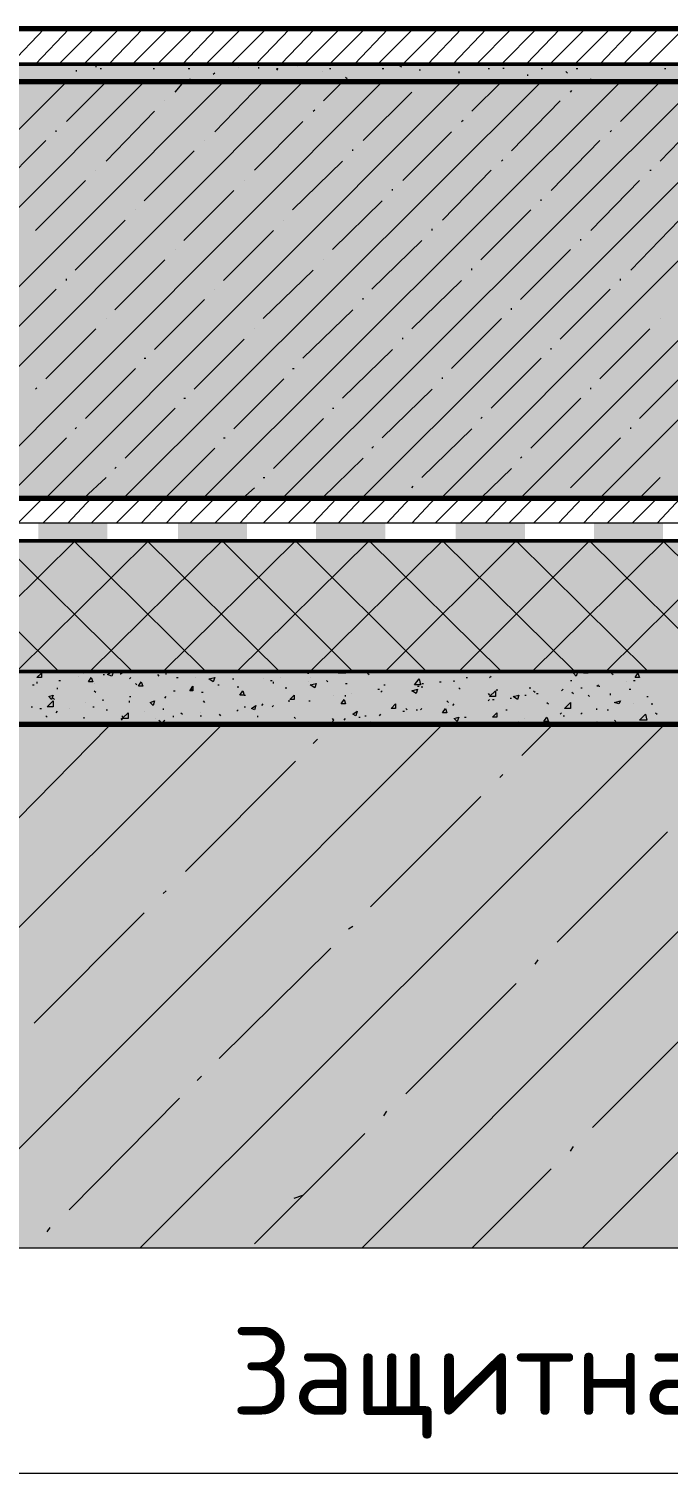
# Model space of a CAD drawing. Header units: millimetres. Extents: x -84737 to 172119, y -43083 to 59399.
# Drawn here: x -72084 to -70243, y -28552 to -24396 of the extents above; entities that cross this region are included whole.
import ezdxf

# ---------------------------------------------------------------- set-up
doc = ezdxf.new("R2010")
doc.units = ezdxf.units.MM
doc.layers.add('PDF _Геометрия', color=7, linetype='Continuous')
doc.layers.add('PDF _Текст', color=7, linetype='Continuous')
doc.layers.add('PDF _Сплошная заливка', color=7, linetype='Continuous', true_color=0xffffff)
doc.styles.add('PDF ISOCPEUR', font='isocpeur.ttf')

msp = doc.modelspace()

# ---------------------------------------------------------------- hatches: boundary and pattern name
at = {"layer": 'PDF _Сплошная заливка', "transparency": 33554559}
for points in [[(-74854.4, -24548.2), (-65864.4, -24548.2), (-65864.4, -24497.4), (-74905.2, -24497.4), (-74905.2, -25699.5), (-74854.4, -25699.5)], [(-73656.6, -25746), (-65864.4, -25746), (-65864.4, -24548.2), (-74854.4, -24548.2), (-74854.4, -26067.7), (-73656.6, -26067.7)], [(-65864.4, -26000), (-65864.4, -25868.8), (-73605.8, -25868.8), (-73605.8, -26245.5), (-65974.4, -26241.2), (-65999.8, -26228.5), (-66012.5, -26224.3), (-65716.3, -26076.2), (-65712, -26071.9), (-65855.9, -26000)], [(-65864.4, -26296.3), (-65966, -26245.5), (-74956, -26245.5), (-74956, -26397.8), (-65864.4, -26397.8)], [(-72238.6, -27904.6), (-65864.4, -27904.6), (-65864.4, -26397.8), (-77677.5, -26397.8), (-77677.5, -26668.7), (-77664.8, -26668.7), (-77529.4, -26736.4), (-77533.6, -26740.7), (-77829.9, -26888.8), (-77677.5, -26965), (-77677.5, -27904.6), (-72534.9, -27904.6), (-72534.9, -27913.1), (-72530.7, -27913.1), (-72530.7, -27921.6), (-72526.5, -27921.6), (-72526.5, -27930), (-72522.2, -27930), (-72522.2, -27938.5), (-72518, -27938.5), (-72518, -27947), (-72513.8, -27947), (-72513.8, -27955.4), (-72509.5, -27955.4), (-72509.5, -27963.9), (-72505.3, -27963.9), (-72505.3, -27972.4), (-72501.1, -27972.4), (-72501.1, -27980.8), (-72496.8, -27980.8), (-72496.8, -27989.3), (-72492.6, -27989.3), (-72492.6, -27997.8), (-72488.4, -27997.8), (-72488.4, -28006.2), (-72484.1, -28006.2), (-72484.1, -28014.7), (-72479.9, -28014.7), (-72479.9, -28023.2), (-72475.7, -28023.2), (-72475.7, -28031.6), (-72471.4, -28031.6), (-72471.4, -28040.1), (-72467.2, -28040.1), (-72467.2, -28048.5), (-72458.7, -28044.3), (-72314.8, -27756.5), (-72310.6, -27756.5), (-72306.4, -27760.7), (-72306.4, -27769.2), (-72302.1, -27769.2), (-72302.1, -27777.7), (-72297.9, -27777.7), (-72297.9, -27786.1), (-72293.7, -27786.1), (-72293.7, -27794.6), (-72289.4, -27794.6), (-72289.4, -27803.1), (-72285.2, -27803.1), (-72285.2, -27811.5), (-72281, -27811.5), (-72281, -27820), (-72276.7, -27820), (-72276.7, -27828.5), (-72272.5, -27828.5), (-72272.5, -27836.9), (-72268.3, -27836.9), (-72268.3, -27845.4), (-72264, -27845.4), (-72264, -27853.8), (-72259.8, -27853.8), (-72259.8, -27862.3), (-72255.6, -27862.3), (-72255.6, -27870.8), (-72251.3, -27870.8), (-72251.3, -27879.2), (-72247.1, -27879.2), (-72247.1, -27887.7), (-72242.9, -27887.7), (-72242.9, -27896.2), (-72238.6, -27896.2)]]:
    msp.add_hatch(color=256, dxfattribs=at).paths.add_polyline_path(points)

# ---------------------------------------------------------------- linework, layer by layer
at = {"layer": 'PDF _Геометрия', "lineweight": 70}
for points in [[(-65864.4, -24395.8), (-74905.2, -24395.8), (-74905.2, -24497.4)], [(-65864.4, -24548.2), (-74854.4, -24548.2), (-74854.4, -26067.7), (-73656.6, -26067.7), (-73656.6, -25746), (-65864.4, -25746)], [(-65864.4, -26397.8), (-77677.5, -26397.8)]]:
    msp.add_lwpolyline(points, dxfattribs=at)
at = {"layer": 'PDF _Геометрия', "lineweight": 9}
for points in [[(-72137.1, -24497.4), (-72039.7, -24395.8)], [(-72065.1, -24497.4), (-71967.8, -24395.8)], [(-71997.4, -24497.4), (-71895.8, -24395.8)], [(-71925.4, -24497.4), (-71823.9, -24395.8)], [(-71853.5, -24497.4), (-71756.1, -24395.8)], [(-71785.8, -24497.4), (-71684.2, -24395.8)], [(-71713.8, -24497.4), (-71612.2, -24395.8)], [(-71641.9, -24497.4), (-71544.5, -24395.8)], [(-71574.1, -24497.4), (-71472.6, -24395.8)], [(-71502.2, -24497.4), (-71400.6, -24395.8)], [(-71430.2, -24497.4), (-71332.9, -24395.8)], [(-71358.3, -24497.4), (-71260.9, -24395.8)], [(-71290.6, -24497.4), (-71189, -24395.8)], [(-71218.6, -24497.4), (-71117, -24395.8)], [(-71146.6, -24497.4), (-71049.3, -24395.8)], [(-71078.9, -24497.4), (-70977.3, -24395.8)], [(-71007, -24497.4), (-70905.4, -24395.8)], [(-70935, -24497.4), (-70837.7, -24395.8)], [(-70863.1, -24497.4), (-70765.7, -24395.8)], [(-70795.3, -24497.4), (-70693.8, -24395.8)], [(-70723.4, -24497.4), (-70621.8, -24395.8)], [(-70651.4, -24497.4), (-70554.1, -24395.8)], [(-70583.7, -24497.4), (-70482.1, -24395.8)], [(-70511.8, -24497.4), (-70410.2, -24395.8)], [(-70439.8, -24497.4), (-70342.5, -24395.8)], [(-70372.1, -24497.4), (-70270.5, -24395.8)], [(-70300.1, -24497.4), (-70198.5, -24395.8)], [(-74854.4, -24548.2), (-74854.4, -25699.5), (-74905.2, -25699.5), (-74905.2, -24497.4), (-65864.4, -24497.4)], [(-72014.3, -24497.4), (-72014.3, -24497.4)], [(-71946.6, -24518.6), (-71946.6, -24514.3)], [(-71891.6, -24501.7), (-71891.6, -24505.9)], [(-71878.9, -24510.1), (-71874.6, -24510.1)], [(-71726.5, -24510.1), (-71722.3, -24510.1)], [(-71624.9, -24510.1), (-71620.7, -24510.1)], [(-71481, -24505.9), (-71481, -24505.9)], [(-71421.8, -24510.1), (-71421.8, -24505.9)], [(-71371, -24510.1), (-71366.7, -24510.1), (-71371, -24514.3)], [(-71307.5, -24501.7), (-71311.7, -24497.4)], [(-71239.8, -24518.6), (-71239.8, -24518.6)], [(-71218.6, -24510.1), (-71214.4, -24510.1)], [(-71066.2, -24510.1), (-71062, -24510.1)], [(-71011.2, -24505.9), (-71015.4, -24501.7)], [(-70956.2, -24514.3), (-70960.4, -24514.3)], [(-70846.1, -24518.6), (-70846.1, -24522.8)], [(-70761.5, -24510.1), (-70757.2, -24510.1)], [(-70714.9, -24510.1), (-70719.2, -24510.1)], [(-70609.1, -24510.1), (-70604.9, -24510.1)], [(-70532.9, -24522.8), (-70537.2, -24518.6)], [(-70507.5, -24510.1), (-70503.3, -24510.1)], [(-70477.9, -24497.4), (-70482.1, -24497.4)], [(-70253.6, -24510.1), (-70249.3, -24510.1)], [(-73178.3, -25746), (-71976.2, -24548.2)], [(-72949.7, -25746), (-71751.9, -24548.2)], [(-72721.2, -25746), (-71523.3, -24548.2)], [(-72492.6, -25746), (-71294.8, -24548.2)], [(-72264, -25746), (-71066.2, -24548.2)], [(-72035.5, -25746), (-70837.7, -24548.2)], [(-71976.2, -24662.5), (-71861.9, -24548.2)], [(-71811.2, -25746), (-70609.1, -24548.2)], [(-71663, -24577.8), (-71637.6, -24548.2)], [(-71620.7, -24539.7), (-71620.7, -24544)], [(-71582.6, -25746), (-70380.5, -24548.2)], [(-71548.7, -24522.8), (-71553, -24527)], [(-71548.7, -24692.1), (-71409.1, -24548.2)], [(-71354, -25746), (-70152, -24548.2)], [(-71235.5, -24603.2), (-71180.5, -24548.2)], [(-71210.1, -24544), (-71210.1, -24544)], [(-71193.2, -25818), (-71125.5, -25746), (-69923.4, -24548.2)], [(-71167.8, -24539.7), (-71172, -24535.5)], [(-70951.9, -24548.2), (-70951.9, -24548.2)], [(-70896.9, -25746), (-69699.1, -24548.2)], [(-70808, -24632.9), (-70723.4, -24548.2)], [(-70668.4, -25746), (-69470.5, -24548.2)], [(-70647.2, -24531.3), (-70647.2, -24527)], [(-70494.8, -24548.2), (-70494.8, -24548.2)], [(-70465.2, -24544), (-70465.2, -24539.7)], [(-70439.8, -25746), (-69242, -24548.2)], [(-70380.5, -24662.5), (-70266.3, -24548.2)], [(-71692.6, -24603.2), (-71692.6, -24603.2)], [(-71121.2, -24717.5), (-70981.6, -24577.8)], [(-70693.8, -24747.1), (-70554.1, -24603.2)], [(-70524.5, -24577.8), (-70520.2, -24573.6)], [(-71861.9, -24776.8), (-71722.3, -24632.9)], [(-71265.2, -24632.9), (-71260.9, -24628.6)], [(-70266.3, -24776.8), (-70126.6, -24632.9)], [(-72005.9, -24692.1), (-72005.9, -24687.9)], [(-71434.5, -24802.2), (-71294.8, -24662.5)], [(-70837.7, -24662.5), (-70833.4, -24658.3)], [(-70410.2, -24692.1), (-70405.9, -24687.9)], [(-72179.4, -24861.4), (-72035.5, -24717.5)], [(-71578.4, -24717.5), (-71578.4, -24717.5)], [(-71007, -24831.8), (-70867.3, -24692.1)], [(-70579.5, -24861.4), (-70439.8, -24717.5)], [(-71751.9, -24891), (-71608, -24747.1)], [(-71150.9, -24747.1), (-71150.9, -24742.9)], [(-71891.6, -24802.2), (-71891.6, -24802.2)], [(-71324.4, -24916.4), (-71180.5, -24776.8)], [(-70892.7, -24946.1), (-70753, -24802.2)], [(-70723.4, -24776.8), (-70719.2, -24772.5)], [(-70295.9, -24802.2), (-70291.7, -24802.2)], [(-72065.1, -24975.7), (-71921.2, -24831.8)], [(-71464.1, -24831.8), (-71464.1, -24831.8)], [(-70465.2, -24975.7), (-70325.5, -24831.8)], [(-71637.6, -25005.3), (-71493.7, -24861.4)], [(-71210.1, -25030.7), (-71066.2, -24891)], [(-71036.6, -24861.4), (-71036.6, -24857.2)], [(-70609.1, -24891), (-70609.1, -24886.8)], [(-71777.3, -24916.4), (-71777.3, -24916.4)], [(-70782.6, -25060.4), (-70638.7, -24916.4)], [(-71950.8, -25090), (-71806.9, -24946.1)], [(-71523.3, -25119.6), (-71379.4, -24975.7)], [(-71349.8, -24946.1), (-71349.8, -24946.1)], [(-70922.3, -24975.7), (-70922.3, -24971.5)], [(-70350.9, -25090), (-70211.2, -24946.1)], [(-71095.9, -25145), (-70951.9, -25005.3)], [(-70494.8, -25005.3), (-70494.8, -25001.1)], [(-71836.6, -25204.3), (-71692.6, -25060.4)], [(-71663, -25030.7), (-71663, -25030.7)], [(-71235.5, -25060.4), (-71235.5, -25060.4)], [(-70668.4, -25174.6), (-70524.5, -25030.7)], [(-71409.1, -25229.7), (-71265.2, -25090)], [(-70808, -25090), (-70808, -25085.7)], [(-72149.8, -25288.9), (-72005.9, -25145)], [(-71976.2, -25119.6), (-71976.2, -25115.4)], [(-71548.7, -25145), (-71548.7, -25145)], [(-70981.6, -25259.3), (-70837.7, -25119.6)], [(-70554.1, -25288.9), (-70410.2, -25145)], [(-70380.5, -25119.6), (-70380.5, -25115.4)], [(-71722.3, -25318.5), (-71578.4, -25174.6)], [(-71121.2, -25174.6), (-71121.2, -25170.4)], [(-71294.8, -25343.9), (-71150.9, -25204.3)], [(-70693.8, -25204.3), (-70693.8, -25200)], [(-72035.5, -25403.2), (-71891.6, -25259.3)], [(-71861.9, -25229.7), (-71861.9, -25229.7)], [(-71434.5, -25259.3), (-71434.5, -25259.3)], [(-70867.3, -25373.6), (-70723.4, -25229.7)], [(-70439.8, -25403.2), (-70295.9, -25259.3)], [(-70266.3, -25229.7), (-70266.3, -25229.7)], [(-71608, -25432.8), (-71464.1, -25288.9)], [(-71007, -25288.9), (-71007, -25284.7)], [(-71751.9, -25343.9), (-71747.7, -25343.9)], [(-71180.5, -25458.2), (-71036.6, -25318.5)], [(-70753, -25487.8), (-70609.1, -25343.9)], [(-70579.5, -25318.5), (-70579.5, -25314.3)], [(-71921.2, -25517.5), (-71777.3, -25373.6)], [(-71324.4, -25373.6), (-71320.2, -25373.6)], [(-70325.5, -25517.5), (-70181.6, -25373.6)], [(-72065.1, -25432.8), (-72060.9, -25428.6)], [(-71493.7, -25547.1), (-71349.8, -25403.2)], [(-71066.2, -25572.5), (-70922.3, -25432.8)], [(-70892.7, -25403.2), (-70892.7, -25399)], [(-70465.2, -25432.8), (-70465.2, -25428.6)], [(-71637.6, -25458.2), (-71633.4, -25458.2)], [(-70638.7, -25602.1), (-70494.8, -25458.2)], [(-71806.9, -25631.7), (-71663, -25487.8)], [(-71379.4, -25661.4), (-71235.5, -25517.5)], [(-71210.1, -25487.8), (-71205.9, -25487.8)], [(-70782.6, -25517.5), (-70778.4, -25513.2)], [(-71950.8, -25547.1), (-71946.6, -25542.9)], [(-70951.9, -25686.8), (-70808, -25547.1)], [(-70350.9, -25547.1), (-70350.9, -25542.9)], [(-72120.1, -25716.4), (-71976.2, -25572.5)], [(-71760.4, -25818), (-71692.6, -25746), (-71548.7, -25602.1)], [(-71523.3, -25572.5), (-71519.1, -25572.5)], [(-71095.9, -25602.1), (-71091.6, -25597.9)], [(-70524.5, -25716.4), (-70380.5, -25572.5)], [(-71239.8, -25746), (-71121.2, -25631.7)], [(-70668.4, -25631.7), (-70664.1, -25627.5)], [(-71836.6, -25661.4), (-71832.3, -25657.1)], [(-70782.6, -25746), (-70693.8, -25661.4)], [(-71925.4, -25746), (-71861.9, -25686.8)], [(-71468.3, -25746), (-71434.5, -25716.4)], [(-71409.1, -25686.8), (-71404.8, -25686.8)], [(-70981.6, -25716.4), (-70977.3, -25712.2)], [(-70325.5, -25746), (-70266.3, -25686.8)], [(-72115.9, -25818), (-72043.9, -25746)], [(-72043.9, -25818), (-71972, -25746)], [(-71972, -25818), (-71904.3, -25746)], [(-71904.3, -25818), (-71832.3, -25746)], [(-71832.3, -25818), (-71760.4, -25746)], [(-71688.4, -25818), (-71620.7, -25746)], [(-71620.7, -25818), (-71548.7, -25746)], [(-71548.7, -25818), (-71476.8, -25746)], [(-71476.8, -25818), (-71409.1, -25746)], [(-71409.1, -25818), (-71337.1, -25746)], [(-71337.1, -25818), (-71265.2, -25746)], [(-71265.2, -25818), (-71197.4, -25746)], [(-71125.5, -25818), (-71053.5, -25746)], [(-71053.5, -25818), (-70985.8, -25746)], [(-71011.2, -25746), (-71007, -25746)], [(-70981.6, -25818), (-70913.9, -25746)], [(-70913.9, -25818), (-70841.9, -25746)], [(-70841.9, -25818), (-70769.9, -25746)], [(-70769.9, -25818), (-70702.2, -25746)], [(-70702.2, -25818), (-70630.3, -25746)], [(-70630.3, -25818), (-70558.3, -25746)], [(-70558.3, -25818), (-70490.6, -25746)], [(-70554.1, -25746), (-70549.9, -25741.8)], [(-70486.4, -25818), (-70418.6, -25746)], [(-70418.6, -25818), (-70346.7, -25746)], [(-70346.7, -25818), (-70274.7, -25746)], [(-70274.7, -25818), (-70207, -25746)], [(-65864.4, -25818), (-73656.6, -25818), (-73656.6, -26067.7), (-74854.4, -26067.7)], [(-73605.8, -25868.8), (-65864.4, -25868.8)], [(-73868.2, -26224.3), (-72560.3, -28552.2), (-66562.8, -28552.2)], [(-71942.4, -26258.2), (-71942.4, -26258.2)], [(-71929.7, -26245.5), (-71925.4, -26249.7)], [(-71870.4, -26253.9), (-71866.2, -26253.9)], [(-71840.8, -26245.5), (-71845, -26258.2), (-71857.7, -26253.9), (-71845, -26245.5)], [(-71819.6, -26253.9), (-71819.6, -26249.7), (-71815.4, -26249.7)], [(-71794.2, -26266.6), (-71790, -26262.4)], [(-71713.8, -26253.9), (-71709.6, -26258.2)], [(-71688.4, -26253.9), (-71688.4, -26249.7)], [(-71658.8, -26262.4), (-71654.6, -26262.4)], [(-71603.8, -26262.4), (-71603.8, -26262.4)], [(-71497.9, -26266.6), (-71493.7, -26266.6)], [(-71409.1, -26266.6), (-71409.1, -26266.6)], [(-71358.3, -26262.4), (-71358.3, -26262.4)], [(-71282.1, -26249.7), (-71277.9, -26249.7)], [(-71273.6, -26262.4), (-71273.6, -26262.4)], [(-71172, -26245.5), (-71172, -26249.7), (-71193.2, -26249.7), (-71189, -26245.5)], [(-71172, -26249.7), (-71167.8, -26245.5)], [(-71108.6, -26249.7), (-71104.3, -26253.9)], [(-70825, -26262.4), (-70820.7, -26262.4)], [(-70757.2, -26262.4), (-70753, -26258.2)], [(-70503.3, -26245.5), (-70507.5, -26258.2), (-70516, -26249.7), (-70507.5, -26245.5)], [(-70473.7, -26245.5), (-70473.7, -26249.7), (-70486.4, -26249.7), (-70482.1, -26245.5)], [(-70405.9, -26249.7), (-70401.7, -26253.9)], [(-72073.6, -26283.6), (-72069.3, -26283.6)], [(-72060.9, -26275.1), (-72060.9, -26279.3)], [(-72001.6, -26296.3), (-72001.6, -26292)], [(-71997.4, -26270.9), (-71993.2, -26270.9)], [(-71895.8, -26279.3), (-71895.8, -26279.3)], [(-71895.8, -26300.5), (-71891.6, -26304.7)], [(-71777.3, -26279.3), (-71773.1, -26283.6)], [(-71667.2, -26300.5), (-71663, -26300.5)], [(-71616.5, -26296.3), (-71612.2, -26296.3)], [(-71586.8, -26304.7), (-71582.6, -26304.7)], [(-71540.3, -26283.6), (-71536, -26283.6)], [(-71481, -26292), (-71481, -26287.8)], [(-71387.9, -26270.9), (-71383.7, -26270.9)], [(-71379.4, -26279.3), (-71379.4, -26275.1)], [(-71345.6, -26292), (-71341.3, -26292)], [(-71277.9, -26275.1), (-71277.9, -26275.1)], [(-71227.1, -26270.9), (-71222.8, -26275.1)], [(-71172, -26279.3), (-71167.8, -26279.3)], [(-71155.1, -26309), (-71155.1, -26309)], [(-71078.9, -26296.3), (-71074.7, -26296.3)], [(-71070.5, -26304.7), (-71066.2, -26300.5)], [(-71062, -26283.6), (-71057.8, -26283.6)], [(-70964.6, -26287.8), (-70960.4, -26287.8)], [(-70951.9, -26279.3), (-70947.7, -26279.3)], [(-70951.9, -26287.8), (-70951.9, -26292)], [(-70901.2, -26275.1), (-70896.9, -26275.1)], [(-70858.8, -26275.1), (-70858.8, -26270.9)], [(-70846.1, -26292), (-70841.9, -26296.3)], [(-70761.5, -26309), (-70757.2, -26313.2)], [(-70736.1, -26296.3), (-70736.1, -26300.5)], [(-70643, -26292), (-70638.7, -26292)], [(-70630.3, -26300.5), (-70626, -26304.7)], [(-70621.8, -26309), (-70617.6, -26309)], [(-70549.9, -26300.5), (-70545.6, -26296.3)], [(-70524.5, -26270.9), (-70520.2, -26270.9)], [(-70520.2, -26304.7), (-70516, -26309)], [(-70494.8, -26292), (-70490.6, -26292)], [(-70448.3, -26287.8), (-70444, -26283.6)], [(-70444, -26287.8), (-70439.8, -26287.8)], [(-70410.2, -26309), (-70410.2, -26313.2)], [(-70363.6, -26275.1), (-70363.6, -26275.1)], [(-70355.2, -26296.3), (-70350.9, -26296.3)], [(-70342.5, -26270.9), (-70338.2, -26270.9)], [(-72077.8, -26347.1), (-72073.6, -26347.1)], [(-72052.4, -26351.3), (-72048.2, -26351.3)], [(-72014.3, -26321.7), (-72010.1, -26325.9)], [(-71967.8, -26351.3), (-71967.8, -26351.3)], [(-71921.2, -26334.4), (-71921.2, -26334.4)], [(-71900, -26347.1), (-71895.8, -26347.1)], [(-71870.4, -26330.1), (-71870.4, -26325.9)], [(-71794.2, -26317.4), (-71790, -26317.4)], [(-71794.2, -26334.4), (-71794.2, -26330.1)], [(-71696.9, -26351.3), (-71696.9, -26355.5)], [(-71692.6, -26321.7), (-71688.4, -26317.4)], [(-71582.6, -26330.1), (-71578.4, -26334.4)], [(-71464.1, -26313.2), (-71459.9, -26313.2)], [(-71464.1, -26347.1), (-71459.9, -26347.1)], [(-71413.3, -26342.8), (-71409.1, -26338.6)], [(-71383.7, -26347.1), (-71379.4, -26342.8)], [(-71337.1, -26330.1), (-71332.9, -26330.1)], [(-71277.9, -26330.1), (-71273.6, -26330.1)], [(-71205.9, -26313.2), (-71205.9, -26313.2)], [(-71172, -26317.4), (-71172, -26313.2)], [(-70998.5, -26351.3), (-70994.3, -26355.5)], [(-70956.2, -26355.5), (-70951.9, -26351.3)], [(-70880, -26330.1), (-70875.8, -26334.4)], [(-70875.8, -26342.8), (-70875.8, -26342.8)], [(-70863.1, -26342.8), (-70858.8, -26338.6)], [(-70761.5, -26330.1), (-70757.2, -26325.9)], [(-70748.8, -26325.9), (-70744.5, -26325.9)], [(-70698, -26321.7), (-70693.8, -26321.7)], [(-70655.7, -26313.2), (-70651.4, -26313.2)], [(-70592.2, -26334.4), (-70587.9, -26338.6)], [(-70473.7, -26313.2), (-70469.4, -26317.4)], [(-70448.3, -26355.5), (-70448.3, -26351.3)], [(-70342.5, -26338.6), (-70342.5, -26338.6)], [(-70304.4, -26317.4), (-70300.1, -26317.4)], [(-70291.7, -26338.6), (-70287.4, -26338.6)], [(-72035.5, -26372.4), (-72031.3, -26376.7)], [(-72005.9, -26364), (-72001.6, -26359.8)], [(-71925.4, -26376.7), (-71925.4, -26380.9)], [(-71861.9, -26355.5), (-71857.7, -26355.5)], [(-71819.6, -26380.9), (-71815.4, -26385.1)], [(-71815.4, -26372.4), (-71815.4, -26376.7)], [(-71751.9, -26359.8), (-71751.9, -26359.8)], [(-71718, -26380.9), (-71718, -26380.9)], [(-71709.6, -26385.1), (-71705.3, -26389.4)], [(-71696.9, -26389.4), (-71692.6, -26385.1)], [(-71667.2, -26376.7), (-71667.2, -26372.4)], [(-71646.1, -26364), (-71641.9, -26368.2)], [(-71591.1, -26364), (-71591.1, -26364)], [(-71591.1, -26372.4), (-71586.8, -26372.4)], [(-71536, -26368.2), (-71531.8, -26372.4)], [(-71485.2, -26359.8), (-71481, -26355.5)], [(-71426, -26372.4), (-71426, -26376.7)], [(-71320.2, -26376.7), (-71315.9, -26380.9)], [(-71210.1, -26389.4), (-71205.9, -26385.1), (-71210.1, -26380.9)], [(-71176.3, -26385.1), (-71172, -26380.9)], [(-71133.9, -26376.7), (-71129.7, -26376.7)], [(-71117, -26372.4), (-71112.8, -26372.4)], [(-71100.1, -26389.4), (-71100.1, -26389.4)], [(-71074.7, -26372.4), (-71070.5, -26368.2)], [(-71007, -26359.8), (-71002.7, -26359.8)], [(-70968.9, -26355.5), (-70964.6, -26355.5)], [(-70829.2, -26376.7), (-70825, -26376.7)], [(-70710.7, -26355.5), (-70706.5, -26355.5)], [(-70672.6, -26389.4), (-70672.6, -26389.4)], [(-70655.7, -26380.9), (-70655.7, -26380.9)], [(-70554.1, -26368.2), (-70549.9, -26364)], [(-70545.6, -26372.4), (-70541.4, -26372.4)], [(-70494.8, -26368.2), (-70490.6, -26364)], [(-70452.5, -26397.8), (-70448.3, -26389.4), (-70444, -26397.8)], [(-70418.6, -26355.5), (-70414.4, -26355.5)], [(-70397.5, -26385.1), (-70393.2, -26389.4)], [(-70279, -26364), (-70274.7, -26368.2)], [(-73038.6, -27904.6), (-71527.6, -26397.8)], [(-72293.7, -27798.8), (-70892.7, -26397.8)], [(-72170.9, -26723.8), (-71853.5, -26402.1)], [(-71933.9, -26393.6), (-71933.9, -26393.6)], [(-71900, -26397.8), (-71891.6, -26393.6), (-71891.6, -26397.8)], [(-71764.6, -27904.6), (-70253.6, -26397.8)], [(-71599.5, -26393.6), (-71599.5, -26393.6)], [(-71582.6, -26397.8), (-71582.6, -26397.8)], [(-71582.6, -26397.8), (-71582.6, -26397.8)], [(-71493.7, -26397.8), (-71489.5, -26397.8)], [(-71277.9, -26397.8), (-71277.9, -26397.8)], [(-71260.9, -26393.6), (-71256.7, -26393.6)], [(-71231.3, -26393.6), (-71231.3, -26393.6)], [(-71125.5, -27904.6), (-69618.7, -26397.8)], [(-70994.3, -26393.6), (-70990, -26393.6)], [(-70947.7, -26397.8), (-70947.7, -26397.8)], [(-70884.2, -26397.8), (-70884.2, -26397.8)], [(-70761.5, -26397.8), (-70761.5, -26393.6)], [(-70664.1, -26486.7), (-70575.2, -26397.8)], [(-70562.5, -26397.8), (-70554.1, -26393.6), (-70554.1, -26397.8)], [(-70490.6, -27904.6), (-68983.8, -26397.8)], [(-71265.2, -26452.9), (-71252.5, -26440.2)], [(-71633.4, -26821.1), (-71315.9, -26503.7)], [(-70727.6, -26550.2), (-70719.2, -26541.8)], [(-71100.1, -26922.7), (-70782.6, -26605.2)], [(-70562.5, -27024.3), (-70245.1, -26706.8)], [(-71696.9, -26884.6), (-71688.4, -26876.1)], [(-72069.3, -27257.1), (-71751.9, -26939.6)], [(-71163.6, -26986.2), (-71150.9, -26977.7)], [(-71536, -27358.6), (-71214.4, -27041.2)], [(-70626, -27087.8), (-70617.6, -27075.1)], [(-70998.5, -27460.2), (-70681.1, -27142.8)], [(-70461, -27557.6), (-70143.5, -27240.1)], [(-71599.5, -27422.1), (-71586.8, -27409.4)], [(-71967.8, -27794.6), (-71650.3, -27472.9)], [(-71062, -27523.7), (-71053.5, -27511)], [(-71434.5, -27891.9), (-71117, -27574.5)], [(-70524.5, -27625.3), (-70516, -27612.6)], [(-70808, -27904.6), (-70579.5, -27676.1)], [(-65614.7, -27904.6), (-72238.6, -27904.6), (-72314.8, -27756.5), (-72463, -28057), (-72539.2, -27904.6), (-77677.5, -27904.6)], [(-71320.2, -27760.7), (-71294.8, -27752.3)], [(-72031.3, -27858.1), (-72022.8, -27845.4)]]:
    msp.add_lwpolyline(points, dxfattribs=at)
at = {"layer": 'PDF _Геометрия', "lineweight": 50}
for points in [[(-74854.4, -24548.2), (-65864.4, -24548.2), (-65864.4, -24497.4), (-74905.2, -24497.4)], [(-65864.4, -25746), (-73656.6, -25746)], [(-73605.8, -25868.8), (-65864.4, -25868.8), (-73605.8, -25868.8), (-73605.8, -26245.5), (-65974.4, -26245.5), (-74956, -26245.5), (-74956, -26397.8), (-65864.4, -26397.8)]]:
    msp.add_lwpolyline(points, dxfattribs=at)
at = {"layer": 'PDF _Геометрия', "color": 251, "lineweight": 9, "true_color": 0x676767}
for points in [[(-72755, -26245.5), (-72378.3, -25868.8), (-71997.4, -26245.5)], [(-72331.8, -26245.5), (-71950.8, -25868.8)], [(-71785.8, -26245.5), (-72166.7, -25868.8)], [(-72120.1, -26245.5), (-71739.2, -25868.8)], [(-71574.1, -26245.5), (-71955.1, -25868.8)], [(-71908.5, -26245.5), (-71527.6, -25868.8), (-71150.9, -26245.5)], [(-71362.5, -26245.5), (-71743.4, -25868.8)], [(-71696.9, -26245.5), (-71315.9, -25868.8), (-70939.2, -26245.5)], [(-71485.2, -26245.5), (-71104.3, -25868.8), (-70723.4, -26245.5)], [(-71273.6, -26245.5), (-70892.7, -25868.8), (-70511.8, -26245.5)], [(-71057.8, -26245.5), (-70681.1, -25868.8), (-70300.1, -26245.5)], [(-70846.1, -26245.5), (-70469.4, -25868.8), (-70088.5, -26245.5)], [(-70634.5, -26245.5), (-70253.6, -25868.8)], [(-70422.9, -26245.5), (-70041.9, -25868.8)], [(-69876.9, -26245.5), (-70257.8, -25868.8)]]:
    msp.add_lwpolyline(points, dxfattribs=at)
at = {"layer": 'PDF _Геометрия', "lineweight": 9}
for points in [[(-72048.2, -26249.7), (-72048.2, -26262.4), (-72060.9, -26262.4)], [(-71904.3, -26262.4), (-71900, -26275.1), (-71912.7, -26275.1)], [(-71548.7, -26262.4), (-71553, -26275.1), (-71565.7, -26266.6)], [(-70956.2, -26283.6), (-70973.1, -26283.6), (-70960.4, -26266.6)], [(-70329.8, -26249.7), (-70325.5, -26262.4), (-70338.2, -26262.4)], [(-71760.4, -26275.1), (-71756.1, -26287.8), (-71768.8, -26287.8)], [(-71612.2, -26287.8), (-71612.2, -26300.5), (-71620.7, -26300.5)], [(-71468.3, -26300.5), (-71464.1, -26313.2), (-71476.8, -26313.2)], [(-71256.7, -26279.3), (-71260.9, -26292), (-71273.6, -26283.6)], [(-70964.6, -26296.3), (-70968.9, -26309), (-70981.6, -26300.5)], [(-70740.3, -26317.4), (-70757.2, -26317.4), (-70740.3, -26300.5)], [(-72014.3, -26347.1), (-72031.3, -26347.1), (-72014.3, -26330.1)], [(-72014.3, -26313.2), (-72018.6, -26325.9), (-72027, -26317.4)], [(-71722.3, -26330.1), (-71726.5, -26342.8), (-71735, -26334.4)], [(-71430.2, -26342.8), (-71434.5, -26355.5), (-71442.9, -26351.3)], [(-71320.2, -26313.2), (-71320.2, -26325.9), (-71332.9, -26325.9)], [(-71176.3, -26325.9), (-71172, -26338.6), (-71184.7, -26338.6)], [(-71028.1, -26338.6), (-71028.1, -26351.3), (-71040.8, -26351.3)], [(-70884.2, -26351.3), (-70880, -26364), (-70892.7, -26364)], [(-70672.6, -26313.2), (-70676.8, -26325.9), (-70689.5, -26317.4)], [(-70524.5, -26351.3), (-70541.4, -26351.3), (-70524.5, -26334.4)], [(-70380.5, -26330.1), (-70384.8, -26338.6), (-70397.5, -26334.4)], [(-71798.5, -26380.9), (-71815.4, -26380.9), (-71798.5, -26364)], [(-71138.2, -26359.8), (-71142.4, -26372.4), (-71150.9, -26368.2)], [(-70846.1, -26376.7), (-70850.4, -26389.4), (-70858.8, -26380.9)], [(-70736.1, -26364), (-70736.1, -26376.7), (-70748.8, -26376.7)], [(-70592.2, -26376.7), (-70587.9, -26389.4), (-70600.6, -26389.4)], [(-70304.4, -26385.1), (-70325.5, -26385.1), (-70308.6, -26368.2)]]:
    msp.add_lwpolyline(points, close=True, dxfattribs=at)
at = {"layer": 'PDF _Сплошная заливка', "color": 1, "lineweight": 30, "transparency": 33554559}
for points in [[(-72056.6, -25818), (-72056.6, -25868.8), (-71857.7, -25818), (-71857.7, -25868.8)], [(-71654.6, -25818), (-71654.6, -25868.8), (-71455.6, -25818), (-71455.6, -25868.8)], [(-71256.7, -25818), (-71256.7, -25868.8), (-71057.8, -25818), (-71057.8, -25868.8)], [(-70854.6, -25818), (-70854.6, -25868.8), (-70655.7, -25818), (-70655.7, -25868.8)], [(-70456.7, -25818), (-70456.7, -25868.8), (-70257.8, -25818), (-70257.8, -25868.8)]]:
    msp.add_solid(points, dxfattribs=at)

# ---------------------------------------------------------------- texts
at = {"layer": 'PDF _Текст', "insert": (-71501.6, -28292.5), "char_height": 252.341, "attachment_point": 4, "style": 'PDF ISOCPEUR'}
msp.add_mtext('Защитная полиэтиленовая', dxfattribs=at)

doc.saveas('drawing.dxf')
